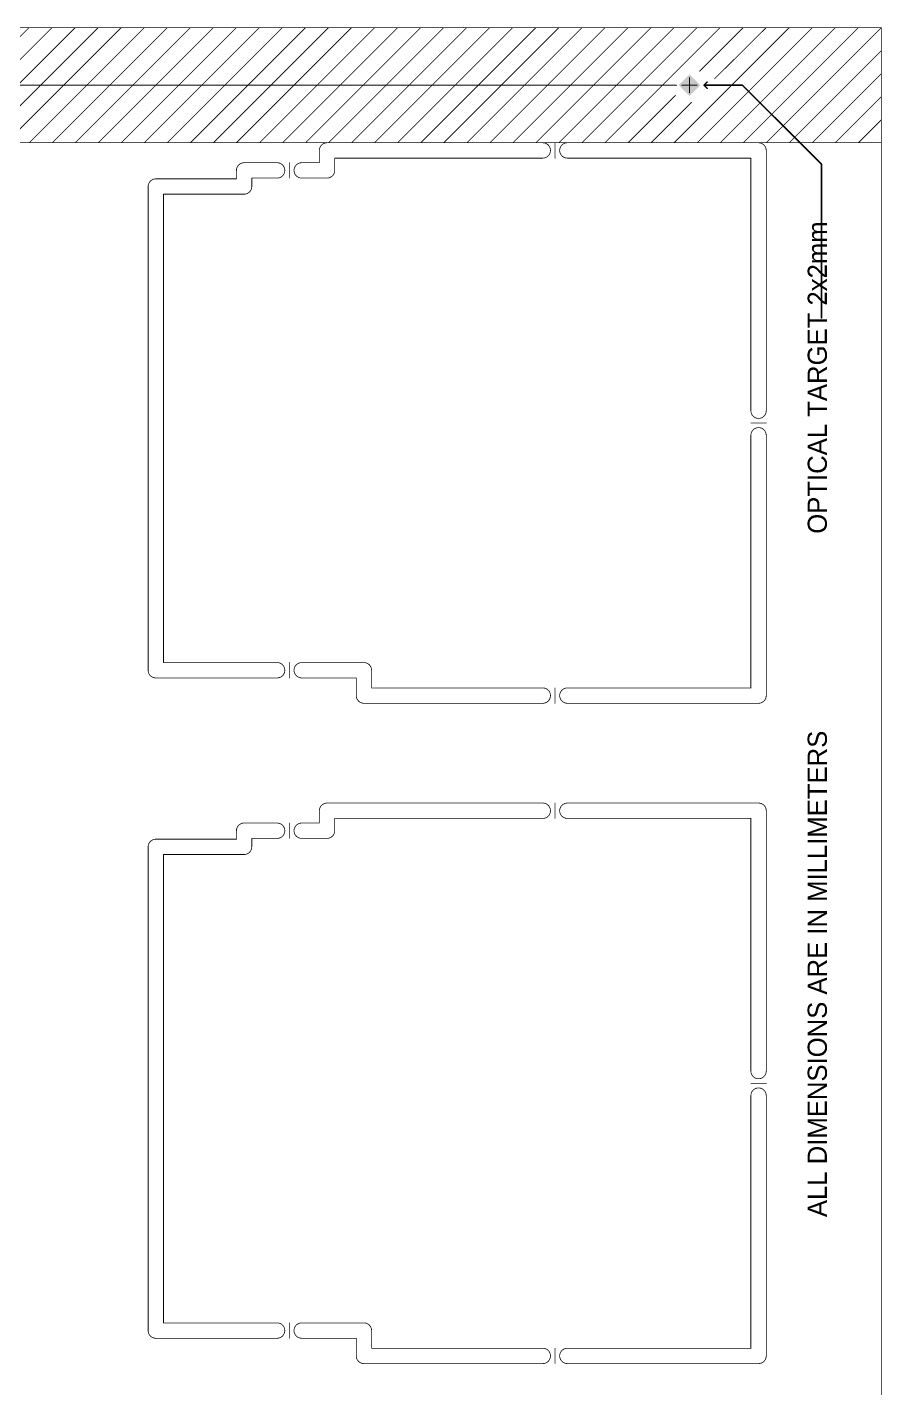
# Model space of a CAD drawing. Header units: millimetres. Extents: x 13 to 259, y -2 to 326.
# Drawn here: x 146.6 to 257.9, y 148.6 to 325.9 of the extents above; entities that cross this region are included whole.
import ezdxf

# ---------------------------------------------------------------- set-up
doc = ezdxf.new("R2010")
doc.units = ezdxf.units.MM
doc.layers.add('Mechanical8', color=56, linetype='Continuous')
doc.layers.add('Mechanical9', color=56, linetype='Continuous')

msp = doc.modelspace()

# ---------------------------------------------------------------- linework, layer by layer
at = {"layer": 'Mechanical8', "const_width": 0.1}
for points in [[(232.8, 318.3), (232.8, 319.3)], [(231.8, 318.3), (232.8, 318.3)], [(232.8, 318.3), (233.8, 318.3)], [(232.8, 317.3), (232.8, 318.3)]]:
    msp.add_lwpolyline(points, dxfattribs=at)
at = {"layer": 'Mechanical8', "const_width": 0.05}
for points in [[(232.78, 319.3, 1), (232.83, 319.3, 1)], [(231.78, 318.3, 1), (231.83, 318.3, 1)], [(232.78, 318.3, 1), (232.83, 318.3, 1)], [(232.78, 318.3, 1), (232.83, 318.3, 1)], [(232.78, 318.3, 1), (232.83, 318.3, 1)], [(232.78, 318.3, 1), (232.83, 318.3, 1)], [(232.78, 317.3, 1), (232.83, 317.3, 1)], [(233.78, 318.3, 1), (233.83, 318.3, 1)]]:
    msp.add_lwpolyline(points, format="xyb", close=True, dxfattribs=at)
at = {"layer": 'Mechanical9'}
for points, const_width in [([(50.8, 325.8), (257.8, 325.8)], 0.1), ([(131.8, 310.8), (146.8, 325.8)], 0.1), ([(134.8, 310.8), (149.8, 325.8)], 0.1), ([(137.8, 310.8), (152.8, 325.8)], 0.1), ([(140.8, 310.8), (155.8, 325.8)], 0.1), ([(143.8, 310.8), (158.8, 325.8)], 0.1), ([(146.8, 310.8), (161.8, 325.8)], 0.1), ([(149.8, 310.8), (164.8, 325.8)], 0.1), ([(152.8, 310.8), (167.8, 325.8)], 0.1), ([(155.8, 310.8), (170.8, 325.8)], 0.1), ([(158.8, 310.8), (173.8, 325.8)], 0.1), ([(161.8, 310.8), (176.8, 325.8)], 0.1), ([(164.8, 310.8), (179.8, 325.8)], 0.1), ([(167.8, 310.8), (182.8, 325.8)], 0.1), ([(170.8, 310.8), (185.8, 325.8)], 0.1), ([(173.8, 310.8), (188.8, 325.8)], 0.1), ([(176.8, 310.8), (191.8, 325.8)], 0.1), ([(179.8, 310.8), (194.8, 325.8)], 0.1), ([(182.8, 310.8), (197.8, 325.8)], 0.1), ([(185.8, 310.8), (200.8, 325.8)], 0.1), ([(188.8, 310.8), (203.8, 325.8)], 0.1), ([(191.8, 310.8), (206.8, 325.8)], 0.1), ([(194.8, 310.8), (209.8, 325.8)], 0.1), ([(197.8, 310.8), (212.8, 325.8)], 0.1), ([(200.8, 310.8), (215.8, 325.8)], 0.1), ([(203.8, 310.8), (218.8, 325.8)], 0.1), ([(206.8, 310.8), (221.8, 325.8)], 0.1), ([(209.8, 310.8), (224.8, 325.8)], 0.1), ([(212.8, 310.8), (227.8, 325.8)], 0.1), ([(215.8, 310.8), (230.8, 325.8)], 0.1), ([(218.8, 310.8), (233.8, 325.8)], 0.1), ([(221.8, 310.8), (236.8, 325.8)], 0.1), ([(230.8, 310.8), (245.8, 325.8)], 0.1), ([(233.8, 310.8), (248.8, 325.8)], 0.1), ([(234.12, 320.12), (239.8, 325.8)], 0.1), ([(236.07, 319.13), (242.8, 325.8)], 0.1), ([(236.07, 319.13), (242.8, 325.8)], 0.1), ([(236.8, 310.8), (251.8, 325.8)], 0.1), ([(239.8, 310.8), (254.8, 325.8)], 0.1), ([(242.8, 310.8), (257.8, 325.8)], 0.1), ([(257.8, 50.8), (257.8, 325.8)], 0.1), ([(245.8, 310.8), (257.8, 322.8)], 0.1), ([(248.8, 310.8), (257.8, 319.8)], 0.1), ([(42, 318.3), (231.14, 318.3)], 0.1), ([(234.7, 318.3), (235.1, 318.7)], 0.2), ([(234.7, 318.3), (235.1, 317.9)], 0.2), ([(234.7, 318.3), (234.77, 318.3)], 0.2), ([(234.7, 318.3), (239.7, 318.3)], 0.2), ([(235.03, 318.63), (235.1, 318.7)], 0.2), ([(239.7, 318.3), (250, 308)], 0.2), ([(224.8, 310.8), (230.98, 316.98)], 0.1), ([(227.8, 310.8), (233.07, 316.07)], 0.1), ([(251.8, 310.8), (257.8, 316.8)], 0.1), ([(254.8, 310.8), (257.8, 313.8)], 0.1), ([(50.8, 310.8), (257.8, 310.8)], 0.1), ([(185.6, 310.8), (213.7, 310.8)], 0.1), ([(215.3, 308.8), (215.3, 310.8)], 0.1), ([(216.9, 310.8), (241.8, 310.8)], 0.1), ([(184.6, 308.2), (184.6, 309.8)], 0.1), ([(186.6, 307.2), (186.6, 308.8)], 0.1), ([(186.6, 308.8), (213.7, 308.8)], 0.1), ([(216.9, 308.8), (240.8, 308.8)], 0.1), ([(240.8, 275.9), (240.8, 308.8)], 0.1), ([(242.8, 275.9), (242.8, 309.8)], 0.1), ([(173.8, 306.1), (173.8, 307.2)], 0.1), ([(174.8, 308.2), (179.1, 308.2)], 0.1), ([(180.7, 306.2), (180.7, 308.2)], 0.1), ([(182.3, 308.2), (184.6, 308.2)], 0.1), ([(250, 288), (250, 308)], 0.2), ([(162.3, 242.1), (162.3, 305.1)], 0.1), ([(163.3, 306.1), (173.8, 306.1)], 0.1), ([(175.8, 305.1), (175.8, 306.2)], 0.1), ([(175.8, 306.2), (179.1, 306.2)], 0.1), ([(182.3, 306.2), (185.6, 306.2)], 0.1), ([(164.3, 243.1), (164.3, 304.1)], 0.1), ([(164.3, 304.1), (174.8, 304.1)], 0.1), ([(240.8, 274.3), (242.8, 274.3)], 0.1), ([(240.8, 239.8), (240.8, 272.7)], 0.1), ([(242.8, 238.8), (242.8, 272.7)], 0.1), ([(164.3, 243.1), (179.1, 243.1)], 0.1), ([(180.7, 241.1), (180.7, 243.1)], 0.1), ([(182.3, 243.1), (190.4, 243.1)], 0.1), ([(163.3, 241.1), (179.1, 241.1)], 0.1), ([(182.3, 241.1), (189.4, 241.1)], 0.1), ([(189.4, 238.8), (189.4, 241.1)], 0.1), ([(191.4, 239.8), (191.4, 242.1)], 0.1), ([(191.4, 239.8), (213.7, 239.8)], 0.1), ([(215.3, 237.8), (215.3, 239.8)], 0.1), ([(216.9, 239.8), (240.8, 239.8)], 0.1), ([(190.4, 237.8), (213.7, 237.8)], 0.1), ([(216.9, 237.8), (241.8, 237.8)], 0.1), ([(184.6, 222.2), (184.6, 223.8)], 0.1), ([(185.6, 224.8), (213.7, 224.8)], 0.1), ([(215.3, 222.8), (215.3, 224.8)], 0.1), ([(216.9, 224.8), (241.8, 224.8)], 0.1), ([(242.8, 189.9), (242.8, 223.8)], 0.1), ([(174.8, 222.2), (179.1, 222.2)], 0.1), ([(180.7, 220.2), (180.7, 222.2)], 0.1), ([(182.3, 222.2), (184.6, 222.2)], 0.1), ([(186.6, 221.2), (186.6, 222.8)], 0.1), ([(186.6, 222.8), (213.7, 222.8)], 0.1), ([(216.9, 222.8), (240.8, 222.8)], 0.1), ([(240.8, 189.9), (240.8, 222.8)], 0.1), ([(163.3, 220.1), (173.8, 220.1)], 0.1), ([(173.8, 220.1), (173.8, 221.2)], 0.1), ([(175.8, 219.1), (175.8, 220.2)], 0.1), ([(175.8, 220.2), (179.1, 220.2)], 0.1), ([(182.3, 220.2), (185.6, 220.2)], 0.1), ([(162.3, 156.1), (162.3, 219.1)], 0.1), ([(164.3, 157.1), (164.3, 218.1)], 0.1), ([(164.3, 218.1), (174.8, 218.1)], 0.1), ([(240.8, 188.3), (242.8, 188.3)], 0.1), ([(240.8, 153.8), (240.8, 186.7)], 0.1), ([(242.8, 152.8), (242.8, 186.7)], 0.1), ([(164.3, 157.1), (179.1, 157.1)], 0.1), ([(180.7, 155.1), (180.7, 157.1)], 0.1), ([(182.3, 157.1), (190.4, 157.1)], 0.1), ([(191.4, 153.8), (191.4, 156.1)], 0.1), ([(163.3, 155.1), (179.1, 155.1)], 0.1), ([(182.3, 155.1), (189.4, 155.1)], 0.1), ([(189.4, 152.8), (189.4, 155.1)], 0.1), ([(191.4, 153.8), (213.7, 153.8)], 0.1), ([(215.3, 151.8), (215.3, 153.8)], 0.1), ([(216.9, 153.8), (240.8, 153.8)], 0.1), ([(190.4, 151.8), (213.7, 151.8)], 0.1), ([(216.9, 151.8), (241.8, 151.8)], 0.1)]:
    msp.add_lwpolyline(points, dxfattribs=dict(at, const_width=const_width))
for points, const_width in [([(146.78, 325.8, 1), (146.83, 325.8, 1)], 0.05), ([(149.78, 325.8, 1), (149.83, 325.8, 1)], 0.05), ([(152.78, 325.8, 1), (152.83, 325.8, 1)], 0.05), ([(155.78, 325.8, 1), (155.83, 325.8, 1)], 0.05), ([(158.78, 325.8, 1), (158.83, 325.8, 1)], 0.05), ([(161.78, 325.8, 1), (161.83, 325.8, 1)], 0.05), ([(164.78, 325.8, 1), (164.83, 325.8, 1)], 0.05), ([(167.78, 325.8, 1), (167.83, 325.8, 1)], 0.05), ([(170.78, 325.8, 1), (170.83, 325.8, 1)], 0.05), ([(173.78, 325.8, 1), (173.83, 325.8, 1)], 0.05), ([(176.78, 325.8, 1), (176.83, 325.8, 1)], 0.05), ([(179.78, 325.8, 1), (179.83, 325.8, 1)], 0.05), ([(182.78, 325.8, 1), (182.83, 325.8, 1)], 0.05), ([(185.78, 325.8, 1), (185.83, 325.8, 1)], 0.05), ([(188.78, 325.8, 1), (188.83, 325.8, 1)], 0.05), ([(191.78, 325.8, 1), (191.83, 325.8, 1)], 0.05), ([(194.78, 325.8, 1), (194.83, 325.8, 1)], 0.05), ([(197.78, 325.8, 1), (197.83, 325.8, 1)], 0.05), ([(200.78, 325.8, 1), (200.83, 325.8, 1)], 0.05), ([(203.78, 325.8, 1), (203.83, 325.8, 1)], 0.05), ([(206.78, 325.8, 1), (206.83, 325.8, 1)], 0.05), ([(209.78, 325.8, 1), (209.83, 325.8, 1)], 0.05), ([(212.78, 325.8, 1), (212.83, 325.8, 1)], 0.05), ([(215.78, 325.8, 1), (215.83, 325.8, 1)], 0.05), ([(218.78, 325.8, 1), (218.83, 325.8, 1)], 0.05), ([(221.78, 325.8, 1), (221.83, 325.8, 1)], 0.05), ([(224.78, 325.8, 1), (224.83, 325.8, 1)], 0.05), ([(227.78, 325.8, 1), (227.83, 325.8, 1)], 0.05), ([(230.78, 325.8, 1), (230.83, 325.8, 1)], 0.05), ([(233.78, 325.8, 1), (233.83, 325.8, 1)], 0.05), ([(236.78, 325.8, 1), (236.83, 325.8, 1)], 0.05), ([(239.78, 325.8, 1), (239.83, 325.8, 1)], 0.05), ([(242.78, 325.8, 1), (242.83, 325.8, 1)], 0.05), ([(242.78, 325.8, 1), (242.83, 325.8, 1)], 0.05), ([(245.78, 325.8, 1), (245.83, 325.8, 1)], 0.05), ([(248.78, 325.8, 1), (248.83, 325.8, 1)], 0.05), ([(251.78, 325.8, 1), (251.83, 325.8, 1)], 0.05), ([(254.78, 325.8, 1), (254.83, 325.8, 1)], 0.05), ([(257.78, 325.8, 1), (257.83, 325.8, 1)], 0.05), ([(257.78, 325.8, 1), (257.83, 325.8, 1)], 0.05), ([(257.78, 325.8, 1), (257.83, 325.8, 1)], 0.05), ([(257.78, 322.8, 1), (257.83, 322.8, 1)], 0.05), ([(234.1, 320.12, 1), (234.15, 320.12, 1)], 0.05), ([(236.05, 319.13, 1), (236.1, 319.13, 1)], 0.05), ([(236.05, 319.13, 1), (236.1, 319.13, 1)], 0.05), ([(257.78, 319.8, 1), (257.83, 319.8, 1)], 0.05), ([(231.11, 318.3, 1), (231.16, 318.3, 1)], 0.05), ([(234.65, 318.3, 1), (234.75, 318.3, 1)], 0.1), ([(234.65, 318.3, 1), (234.75, 318.3, 1)], 0.1), ([(234.65, 318.3, 1), (234.75, 318.3, 1)], 0.1), ([(234.65, 318.3, 1), (234.75, 318.3, 1)], 0.1), ([(234.72, 318.3, 1), (234.82, 318.3, 1)], 0.1), ([(234.98, 318.63, 1), (235.08, 318.63, 1)], 0.1), ([(235.05, 318.7, 1), (235.15, 318.7, 1)], 0.1), ([(235.05, 318.7, 1), (235.15, 318.7, 1)], 0.1), ([(235.05, 317.9, 1), (235.15, 317.9, 1)], 0.1), ([(239.65, 318.3, 1), (239.75, 318.3, 1)], 0.1), ([(239.65, 318.3, 1), (239.75, 318.3, 1)], 0.1), ([(230.95, 316.98, 1), (231, 316.98, 1)], 0.05), ([(233.04, 316.07, 1), (233.09, 316.07, 1)], 0.05), ([(257.78, 316.8, 1), (257.83, 316.8, 1)], 0.05), ([(257.78, 313.8, 1), (257.83, 313.8, 1)], 0.05), ([(146.78, 310.8, 1), (146.83, 310.8, 1)], 0.05), ([(149.78, 310.8, 1), (149.83, 310.8, 1)], 0.05), ([(152.78, 310.8, 1), (152.83, 310.8, 1)], 0.05), ([(155.78, 310.8, 1), (155.83, 310.8, 1)], 0.05), ([(158.78, 310.8, 1), (158.83, 310.8, 1)], 0.05), ([(161.78, 310.8, 1), (161.83, 310.8, 1)], 0.05), ([(164.78, 310.8, 1), (164.83, 310.8, 1)], 0.05), ([(167.78, 310.8, 1), (167.83, 310.8, 1)], 0.05), ([(170.78, 310.8, 1), (170.83, 310.8, 1)], 0.05), ([(173.78, 310.8, 1), (173.83, 310.8, 1)], 0.05), ([(176.78, 310.8, 1), (176.83, 310.8, 1)], 0.05), ([(179.78, 310.8, 1), (179.83, 310.8, 1)], 0.05), ([(182.78, 310.8, 1), (182.83, 310.8, 1)], 0.05), ([(185.58, 310.8, 1), (185.63, 310.8, 1)], 0.05), ([(185.58, 310.8, 1), (185.63, 310.8, 1)], 0.05), ([(185.78, 310.8, 1), (185.83, 310.8, 1)], 0.05), ([(188.78, 310.8, 1), (188.83, 310.8, 1)], 0.05), ([(191.78, 310.8, 1), (191.83, 310.8, 1)], 0.05), ([(194.78, 310.8, 1), (194.83, 310.8, 1)], 0.05), ([(197.78, 310.8, 1), (197.83, 310.8, 1)], 0.05), ([(200.78, 310.8, 1), (200.83, 310.8, 1)], 0.05), ([(203.78, 310.8, 1), (203.83, 310.8, 1)], 0.05), ([(206.78, 310.8, 1), (206.83, 310.8, 1)], 0.05), ([(209.78, 310.8, 1), (209.83, 310.8, 1)], 0.05), ([(212.78, 310.8, 1), (212.83, 310.8, 1)], 0.05), ([(213.68, 310.8, 1), (213.73, 310.8, 1)], 0.05), ([(213.68, 310.8, 1), (213.73, 310.8, 1)], 0.05), ([(215.28, 310.8, 1), (215.33, 310.8, 1)], 0.05), ([(215.78, 310.8, 1), (215.83, 310.8, 1)], 0.05), ([(216.88, 310.8, 1), (216.93, 310.8, 1)], 0.05), ([(216.88, 310.8, 1), (216.93, 310.8, 1)], 0.05), ([(218.78, 310.8, 1), (218.83, 310.8, 1)], 0.05), ([(221.78, 310.8, 1), (221.83, 310.8, 1)], 0.05), ([(224.78, 310.8, 1), (224.83, 310.8, 1)], 0.05), ([(227.78, 310.8, 1), (227.83, 310.8, 1)], 0.05), ([(230.78, 310.8, 1), (230.83, 310.8, 1)], 0.05), ([(233.78, 310.8, 1), (233.83, 310.8, 1)], 0.05), ([(236.78, 310.8, 1), (236.83, 310.8, 1)], 0.05), ([(239.78, 310.8, 1), (239.83, 310.8, 1)], 0.05), ([(241.78, 310.8, 1), (241.83, 310.8, 1)], 0.05), ([(241.78, 310.8, 1), (241.83, 310.8, 1)], 0.05), ([(242.78, 310.8, 1), (242.83, 310.8, 1)], 0.05), ([(245.78, 310.8, 1), (245.83, 310.8, 1)], 0.05), ([(248.78, 310.8, 1), (248.83, 310.8, 1)], 0.05), ([(251.78, 310.8, 1), (251.83, 310.8, 1)], 0.05), ([(254.78, 310.8, 1), (254.83, 310.8, 1)], 0.05), ([(257.78, 310.8, 1), (257.83, 310.8, 1)], 0.05), ([(184.58, 309.8, 1), (184.63, 309.8, 1)], 0.05), ([(184.58, 309.8, 1), (184.63, 309.8, 1)], 0.05), ([(186.58, 308.8, 1), (186.63, 308.8, 1)], 0.05), ([(186.58, 308.8, 1), (186.63, 308.8, 1)], 0.05), ([(213.68, 308.8, 1), (213.73, 308.8, 1)], 0.05), ([(213.68, 308.8, 1), (213.73, 308.8, 1)], 0.05), ([(215.28, 308.8, 1), (215.33, 308.8, 1)], 0.05), ([(216.88, 308.8, 1), (216.93, 308.8, 1)], 0.05), ([(216.88, 308.8, 1), (216.93, 308.8, 1)], 0.05), ([(240.78, 308.8, 1), (240.83, 308.8, 1)], 0.05), ([(240.78, 308.8, 1), (240.83, 308.8, 1)], 0.05), ([(242.78, 309.8, 1), (242.83, 309.8, 1)], 0.05), ([(242.78, 309.8, 1), (242.83, 309.8, 1)], 0.05), ([(173.78, 307.2, 1), (173.83, 307.2, 1)], 0.05), ([(173.78, 307.2, 1), (173.83, 307.2, 1)], 0.05), ([(174.78, 308.2, 1), (174.83, 308.2, 1)], 0.05), ([(174.78, 308.2, 1), (174.83, 308.2, 1)], 0.05), ([(179.08, 308.2, 1), (179.13, 308.2, 1)], 0.05), ([(179.08, 308.2, 1), (179.13, 308.2, 1)], 0.05), ([(180.68, 308.2, 1), (180.73, 308.2, 1)], 0.05), ([(182.28, 308.2, 1), (182.33, 308.2, 1)], 0.05), ([(182.28, 308.2, 1), (182.33, 308.2, 1)], 0.05), ([(184.58, 308.2, 1), (184.63, 308.2, 1)], 0.05), ([(184.58, 308.2, 1), (184.63, 308.2, 1)], 0.05), ([(186.58, 307.2, 1), (186.63, 307.2, 1)], 0.05), ([(186.58, 307.2, 1), (186.63, 307.2, 1)], 0.05), ([(249.95, 308, 1), (250.05, 308, 1)], 0.1), ([(249.95, 308, 1), (250.05, 308, 1)], 0.1), ([(162.28, 305.1, 1), (162.33, 305.1, 1)], 0.05), ([(162.28, 305.1, 1), (162.33, 305.1, 1)], 0.05), ([(163.28, 306.1, 1), (163.33, 306.1, 1)], 0.05), ([(163.28, 306.1, 1), (163.33, 306.1, 1)], 0.05), ([(173.78, 306.1, 1), (173.83, 306.1, 1)], 0.05), ([(173.78, 306.1, 1), (173.83, 306.1, 1)], 0.05), ([(175.78, 306.2, 1), (175.83, 306.2, 1)], 0.05), ([(175.78, 306.2, 1), (175.83, 306.2, 1)], 0.05), ([(175.78, 305.1, 1), (175.83, 305.1, 1)], 0.05), ([(175.78, 305.1, 1), (175.83, 305.1, 1)], 0.05), ([(179.08, 306.2, 1), (179.13, 306.2, 1)], 0.05), ([(179.08, 306.2, 1), (179.13, 306.2, 1)], 0.05), ([(180.68, 306.2, 1), (180.73, 306.2, 1)], 0.05), ([(182.28, 306.2, 1), (182.33, 306.2, 1)], 0.05), ([(182.28, 306.2, 1), (182.33, 306.2, 1)], 0.05), ([(185.58, 306.2, 1), (185.63, 306.2, 1)], 0.05), ([(185.58, 306.2, 1), (185.63, 306.2, 1)], 0.05), ([(164.28, 304.1, 1), (164.33, 304.1, 1)], 0.05), ([(164.28, 304.1, 1), (164.33, 304.1, 1)], 0.05), ([(174.78, 304.1, 1), (174.83, 304.1, 1)], 0.05), ([(174.78, 304.1, 1), (174.83, 304.1, 1)], 0.05), ([(249.95, 288, 1), (250.05, 288, 1)], 0.1), ([(240.78, 275.9, 1), (240.83, 275.9, 1)], 0.05), ([(240.78, 275.9, 1), (240.83, 275.9, 1)], 0.05), ([(242.78, 275.9, 1), (242.83, 275.9, 1)], 0.05), ([(242.78, 275.9, 1), (242.83, 275.9, 1)], 0.05), ([(240.78, 274.3, 1), (240.83, 274.3, 1)], 0.05), ([(242.78, 274.3, 1), (242.83, 274.3, 1)], 0.05), ([(240.78, 272.7, 1), (240.83, 272.7, 1)], 0.05), ([(240.78, 272.7, 1), (240.83, 272.7, 1)], 0.05), ([(242.78, 272.7, 1), (242.83, 272.7, 1)], 0.05), ([(242.78, 272.7, 1), (242.83, 272.7, 1)], 0.05), ([(164.28, 243.1, 1), (164.33, 243.1, 1)], 0.05), ([(164.28, 243.1, 1), (164.33, 243.1, 1)], 0.05), ([(179.08, 243.1, 1), (179.13, 243.1, 1)], 0.05), ([(179.08, 243.1, 1), (179.13, 243.1, 1)], 0.05), ([(180.68, 243.1, 1), (180.73, 243.1, 1)], 0.05), ([(182.28, 243.1, 1), (182.33, 243.1, 1)], 0.05), ([(182.28, 243.1, 1), (182.33, 243.1, 1)], 0.05), ([(190.38, 243.1, 1), (190.43, 243.1, 1)], 0.05), ([(190.38, 243.1, 1), (190.43, 243.1, 1)], 0.05), ([(162.28, 242.1, 1), (162.33, 242.1, 1)], 0.05), ([(162.28, 242.1, 1), (162.33, 242.1, 1)], 0.05), ([(163.28, 241.1, 1), (163.33, 241.1, 1)], 0.05), ([(163.28, 241.1, 1), (163.33, 241.1, 1)], 0.05), ([(179.08, 241.1, 1), (179.13, 241.1, 1)], 0.05), ([(179.08, 241.1, 1), (179.13, 241.1, 1)], 0.05), ([(180.68, 241.1, 1), (180.73, 241.1, 1)], 0.05), ([(182.28, 241.1, 1), (182.33, 241.1, 1)], 0.05), ([(182.28, 241.1, 1), (182.33, 241.1, 1)], 0.05), ([(189.38, 241.1, 1), (189.43, 241.1, 1)], 0.05), ([(189.38, 241.1, 1), (189.43, 241.1, 1)], 0.05), ([(191.38, 242.1, 1), (191.43, 242.1, 1)], 0.05), ([(191.38, 242.1, 1), (191.43, 242.1, 1)], 0.05), ([(191.38, 239.8, 1), (191.43, 239.8, 1)], 0.05), ([(191.38, 239.8, 1), (191.43, 239.8, 1)], 0.05), ([(213.68, 239.8, 1), (213.73, 239.8, 1)], 0.05), ([(213.68, 239.8, 1), (213.73, 239.8, 1)], 0.05), ([(215.28, 239.8, 1), (215.33, 239.8, 1)], 0.05), ([(216.88, 239.8, 1), (216.93, 239.8, 1)], 0.05), ([(216.88, 239.8, 1), (216.93, 239.8, 1)], 0.05), ([(240.78, 239.8, 1), (240.83, 239.8, 1)], 0.05), ([(240.78, 239.8, 1), (240.83, 239.8, 1)], 0.05), ([(189.38, 238.8, 1), (189.43, 238.8, 1)], 0.05), ([(189.38, 238.8, 1), (189.43, 238.8, 1)], 0.05), ([(190.38, 237.8, 1), (190.43, 237.8, 1)], 0.05), ([(190.38, 237.8, 1), (190.43, 237.8, 1)], 0.05), ([(213.68, 237.8, 1), (213.73, 237.8, 1)], 0.05), ([(213.68, 237.8, 1), (213.73, 237.8, 1)], 0.05), ([(215.28, 237.8, 1), (215.33, 237.8, 1)], 0.05), ([(216.88, 237.8, 1), (216.93, 237.8, 1)], 0.05), ([(216.88, 237.8, 1), (216.93, 237.8, 1)], 0.05), ([(241.78, 237.8, 1), (241.83, 237.8, 1)], 0.05), ([(241.78, 237.8, 1), (241.83, 237.8, 1)], 0.05), ([(242.78, 238.8, 1), (242.83, 238.8, 1)], 0.05), ([(242.78, 238.8, 1), (242.83, 238.8, 1)], 0.05), ([(184.58, 223.8, 1), (184.63, 223.8, 1)], 0.05), ([(184.58, 223.8, 1), (184.63, 223.8, 1)], 0.05), ([(185.58, 224.8, 1), (185.63, 224.8, 1)], 0.05), ([(185.58, 224.8, 1), (185.63, 224.8, 1)], 0.05), ([(213.68, 224.8, 1), (213.73, 224.8, 1)], 0.05), ([(213.68, 224.8, 1), (213.73, 224.8, 1)], 0.05), ([(215.28, 224.8, 1), (215.33, 224.8, 1)], 0.05), ([(216.88, 224.8, 1), (216.93, 224.8, 1)], 0.05), ([(216.88, 224.8, 1), (216.93, 224.8, 1)], 0.05), ([(241.78, 224.8, 1), (241.83, 224.8, 1)], 0.05), ([(241.78, 224.8, 1), (241.83, 224.8, 1)], 0.05), ([(242.78, 223.8, 1), (242.83, 223.8, 1)], 0.05), ([(242.78, 223.8, 1), (242.83, 223.8, 1)], 0.05), ([(174.78, 222.2, 1), (174.83, 222.2, 1)], 0.05), ([(174.78, 222.2, 1), (174.83, 222.2, 1)], 0.05), ([(179.08, 222.2, 1), (179.13, 222.2, 1)], 0.05), ([(179.08, 222.2, 1), (179.13, 222.2, 1)], 0.05), ([(180.68, 222.2, 1), (180.73, 222.2, 1)], 0.05), ([(182.28, 222.2, 1), (182.33, 222.2, 1)], 0.05), ([(182.28, 222.2, 1), (182.33, 222.2, 1)], 0.05), ([(184.58, 222.2, 1), (184.63, 222.2, 1)], 0.05), ([(184.58, 222.2, 1), (184.63, 222.2, 1)], 0.05), ([(186.58, 222.8, 1), (186.63, 222.8, 1)], 0.05), ([(186.58, 222.8, 1), (186.63, 222.8, 1)], 0.05), ([(213.68, 222.8, 1), (213.73, 222.8, 1)], 0.05), ([(213.68, 222.8, 1), (213.73, 222.8, 1)], 0.05), ([(215.28, 222.8, 1), (215.33, 222.8, 1)], 0.05), ([(216.88, 222.8, 1), (216.93, 222.8, 1)], 0.05), ([(216.88, 222.8, 1), (216.93, 222.8, 1)], 0.05), ([(240.78, 222.8, 1), (240.83, 222.8, 1)], 0.05), ([(240.78, 222.8, 1), (240.83, 222.8, 1)], 0.05), ([(163.28, 220.1, 1), (163.33, 220.1, 1)], 0.05), ([(163.28, 220.1, 1), (163.33, 220.1, 1)], 0.05), ([(173.78, 221.2, 1), (173.83, 221.2, 1)], 0.05), ([(173.78, 221.2, 1), (173.83, 221.2, 1)], 0.05), ([(173.78, 220.1, 1), (173.83, 220.1, 1)], 0.05), ([(173.78, 220.1, 1), (173.83, 220.1, 1)], 0.05), ([(175.78, 220.2, 1), (175.83, 220.2, 1)], 0.05), ([(175.78, 220.2, 1), (175.83, 220.2, 1)], 0.05), ([(179.08, 220.2, 1), (179.13, 220.2, 1)], 0.05), ([(179.08, 220.2, 1), (179.13, 220.2, 1)], 0.05), ([(180.68, 220.2, 1), (180.73, 220.2, 1)], 0.05), ([(182.28, 220.2, 1), (182.33, 220.2, 1)], 0.05), ([(182.28, 220.2, 1), (182.33, 220.2, 1)], 0.05), ([(185.58, 220.2, 1), (185.63, 220.2, 1)], 0.05), ([(185.58, 220.2, 1), (185.63, 220.2, 1)], 0.05), ([(186.58, 221.2, 1), (186.63, 221.2, 1)], 0.05), ([(186.58, 221.2, 1), (186.63, 221.2, 1)], 0.05), ([(162.28, 219.1, 1), (162.33, 219.1, 1)], 0.05), ([(162.28, 219.1, 1), (162.33, 219.1, 1)], 0.05), ([(164.28, 218.1, 1), (164.33, 218.1, 1)], 0.05), ([(164.28, 218.1, 1), (164.33, 218.1, 1)], 0.05), ([(174.78, 218.1, 1), (174.83, 218.1, 1)], 0.05), ([(174.78, 218.1, 1), (174.83, 218.1, 1)], 0.05), ([(175.78, 219.1, 1), (175.83, 219.1, 1)], 0.05), ([(175.78, 219.1, 1), (175.83, 219.1, 1)], 0.05), ([(240.78, 189.9, 1), (240.83, 189.9, 1)], 0.05), ([(240.78, 189.9, 1), (240.83, 189.9, 1)], 0.05), ([(242.78, 189.9, 1), (242.83, 189.9, 1)], 0.05), ([(242.78, 189.9, 1), (242.83, 189.9, 1)], 0.05), ([(240.78, 188.3, 1), (240.83, 188.3, 1)], 0.05), ([(242.78, 188.3, 1), (242.83, 188.3, 1)], 0.05), ([(240.78, 186.7, 1), (240.83, 186.7, 1)], 0.05), ([(240.78, 186.7, 1), (240.83, 186.7, 1)], 0.05), ([(242.78, 186.7, 1), (242.83, 186.7, 1)], 0.05), ([(242.78, 186.7, 1), (242.83, 186.7, 1)], 0.05), ([(162.28, 156.1, 1), (162.33, 156.1, 1)], 0.05), ([(162.28, 156.1, 1), (162.33, 156.1, 1)], 0.05), ([(164.28, 157.1, 1), (164.33, 157.1, 1)], 0.05), ([(164.28, 157.1, 1), (164.33, 157.1, 1)], 0.05), ([(179.08, 157.1, 1), (179.13, 157.1, 1)], 0.05), ([(179.08, 157.1, 1), (179.13, 157.1, 1)], 0.05), ([(180.68, 157.1, 1), (180.73, 157.1, 1)], 0.05), ([(182.28, 157.1, 1), (182.33, 157.1, 1)], 0.05), ([(182.28, 157.1, 1), (182.33, 157.1, 1)], 0.05), ([(190.38, 157.1, 1), (190.43, 157.1, 1)], 0.05), ([(190.38, 157.1, 1), (190.43, 157.1, 1)], 0.05), ([(191.38, 156.1, 1), (191.43, 156.1, 1)], 0.05), ([(191.38, 156.1, 1), (191.43, 156.1, 1)], 0.05), ([(163.28, 155.1, 1), (163.33, 155.1, 1)], 0.05), ([(163.28, 155.1, 1), (163.33, 155.1, 1)], 0.05), ([(179.08, 155.1, 1), (179.13, 155.1, 1)], 0.05), ([(179.08, 155.1, 1), (179.13, 155.1, 1)], 0.05), ([(180.68, 155.1, 1), (180.73, 155.1, 1)], 0.05), ([(182.28, 155.1, 1), (182.33, 155.1, 1)], 0.05), ([(182.28, 155.1, 1), (182.33, 155.1, 1)], 0.05), ([(189.38, 155.1, 1), (189.43, 155.1, 1)], 0.05), ([(189.38, 155.1, 1), (189.43, 155.1, 1)], 0.05), ([(189.38, 152.8, 1), (189.43, 152.8, 1)], 0.05), ([(189.38, 152.8, 1), (189.43, 152.8, 1)], 0.05), ([(191.38, 153.8, 1), (191.43, 153.8, 1)], 0.05), ([(191.38, 153.8, 1), (191.43, 153.8, 1)], 0.05), ([(213.68, 153.8, 1), (213.73, 153.8, 1)], 0.05), ([(213.68, 153.8, 1), (213.73, 153.8, 1)], 0.05), ([(215.28, 153.8, 1), (215.33, 153.8, 1)], 0.05), ([(216.88, 153.8, 1), (216.93, 153.8, 1)], 0.05), ([(216.88, 153.8, 1), (216.93, 153.8, 1)], 0.05), ([(240.78, 153.8, 1), (240.83, 153.8, 1)], 0.05), ([(240.78, 153.8, 1), (240.83, 153.8, 1)], 0.05), ([(242.78, 152.8, 1), (242.83, 152.8, 1)], 0.05), ([(242.78, 152.8, 1), (242.83, 152.8, 1)], 0.05), ([(190.38, 151.8, 1), (190.43, 151.8, 1)], 0.05), ([(190.38, 151.8, 1), (190.43, 151.8, 1)], 0.05), ([(213.68, 151.8, 1), (213.73, 151.8, 1)], 0.05), ([(213.68, 151.8, 1), (213.73, 151.8, 1)], 0.05), ([(215.28, 151.8, 1), (215.33, 151.8, 1)], 0.05), ([(216.88, 151.8, 1), (216.93, 151.8, 1)], 0.05), ([(216.88, 151.8, 1), (216.93, 151.8, 1)], 0.05), ([(241.78, 151.8, 1), (241.83, 151.8, 1)], 0.05), ([(241.78, 151.8, 1), (241.83, 151.8, 1)], 0.05)]:
    msp.add_lwpolyline(points, format="xyb", close=True, dxfattribs=dict(at, const_width=const_width))
at = {"layer": 'Mechanical9', "const_width": 0.1}
for points in [[(184.6, 309.8, -0.414214), (185.6, 310.8)], [(213.7, 310.8, -1), (213.7, 308.8)], [(216.9, 308.8, -1), (216.9, 310.8)], [(241.8, 310.8, -0.414214), (242.8, 309.8)], [(173.8, 307.2, -0.414214), (174.8, 308.2)], [(179.1, 308.2, -1), (179.1, 306.2)], [(182.3, 306.2, -1), (182.3, 308.2)], [(186.6, 307.2, -0.414214), (185.6, 306.2)], [(162.3, 305.1, -0.414214), (163.3, 306.1)], [(175.8, 305.1, -0.414214), (174.8, 304.1)], [(242.8, 275.9, -1), (240.8, 275.9)], [(240.8, 272.7, -1), (242.8, 272.7)], [(179.1, 243.1, -1), (179.1, 241.1)], [(182.3, 241.1, -1), (182.3, 243.1)], [(190.4, 243.1, -0.414214), (191.4, 242.1)], [(163.3, 241.1, -0.414214), (162.3, 242.1)], [(213.7, 239.8, -1), (213.7, 237.8)], [(216.9, 237.8, -1), (216.9, 239.8)], [(190.4, 237.8, -0.414214), (189.4, 238.8)], [(242.8, 238.8, -0.414214), (241.8, 237.8)], [(184.6, 223.8, -0.414214), (185.6, 224.8)], [(213.7, 224.8, -1), (213.7, 222.8)], [(216.9, 222.8, -1), (216.9, 224.8)], [(241.8, 224.8, -0.414214), (242.8, 223.8)], [(173.8, 221.2, -0.414214), (174.8, 222.2)], [(179.1, 222.2, -1), (179.1, 220.2)], [(182.3, 220.2, -1), (182.3, 222.2)], [(162.3, 219.1, -0.414214), (163.3, 220.1)], [(186.6, 221.2, -0.414214), (185.6, 220.2)], [(175.8, 219.1, -0.414214), (174.8, 218.1)], [(242.8, 189.9, -1), (240.8, 189.9)], [(240.8, 186.7, -1), (242.8, 186.7)], [(163.3, 155.1, -0.414214), (162.3, 156.1)], [(179.1, 157.1, -1), (179.1, 155.1)], [(182.3, 155.1, -1), (182.3, 157.1)], [(190.4, 157.1, -0.414214), (191.4, 156.1)], [(190.4, 151.8, -0.414214), (189.4, 152.8)], [(213.7, 153.8, -1), (213.7, 151.8)], [(216.9, 151.8, -1), (216.9, 153.8)], [(242.8, 152.8, -0.414214), (241.8, 151.8)]]:
    msp.add_lwpolyline(points, format="xyb", dxfattribs=at)
at = {"layer": 'Mechanical9'}
msp.add_solid([(232.8, 316.89), (234.21, 318.3), (231.39, 318.3), (232.8, 319.71)], dxfattribs=at)

# ---------------------------------------------------------------- texts
for s, p in [('OPTICAL TARGET 2x2mm', (250.7, 259.88)), ('ALL DIMENSIONS ARE IN MILLIMETERS', (250.7, 170.88))]:
    msp.add_text(s, height=2.5, rotation=90, dxfattribs=at).set_placement(p)

doc.saveas('drawing.dxf')
